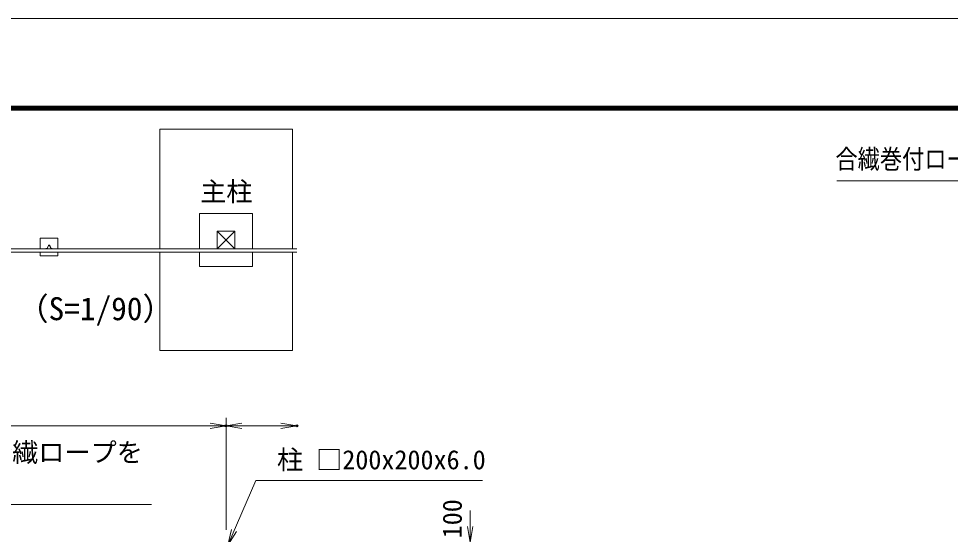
# Model space of a CAD drawing. Units: millimetres at full size; details may follow other scales. Extents: x -18900 to 18900, y -13365 to 13365.
# Drawn here: x -4320 to 6210, y 7536 to 13365 of the extents above; entities that cross this region are included whole.
import ezdxf
from ezdxf.enums import TextEntityAlignment as Align

# ---------------------------------------------------------------- set-up
doc = ezdxf.new("R2010")
doc.units = ezdxf.units.MM
doc.header["$LTSCALE"] = 50
doc.header["$PDMODE"] = 32
doc.header["$PDSIZE"] = 25
for name, color, linetype, lineweight in [('0-0_D-STR-TXT', 7, 'Continuous', 13), ('0-1_D-STR1', 1, 'Continuous', 18), ('0-4_D-STR4', 7, 'Continuous', 18), ('0-7_D-STR-DIM', 7, 'Continuous', 13), ('0-8_0', 7, 'Continuous', 18), ('0-A_D-TTL-TXT', 7, 'Continuous', 13), ('0-C_D-TTL', 7, 'Continuous', 18)]:
    doc.layers.add(name, color=color, linetype=linetype, lineweight=lineweight)
doc.layers.add('0-9_Defpoints', color=253, linetype='Continuous')
doc.styles.add('ＭＳ ゴシック', font='')
doc.styles.get('ＭＳ ゴシック').set_extended_font_data('MS Gothic')

# ---------------------------------------------------------------- blocks, each defined once
blk = doc.blocks.new('_Open')
at = {"layer": '0-8_0'}
blk.add_line((-50, 8.33), (0, 0), dxfattribs=at)
blk.add_lwpolyline([(-50, -8.33), (0, 0), (-50, 0)], dxfattribs=at)

msp = doc.modelspace()

# ---------------------------------------------------------------- linework, layer by layer
at = {"layer": '0-0_D-STR-TXT'}
for points in [[(4928.11, 11533.01), (6946.99, 11533.01), (7051.37, 10911.66)], [(921.55, 8145.34), (-1638.7, 8145.34), (-1955.98, 7416.17)], [(-2819.6, 7875.65), (-9421.86, 7875.65), (-9646.77, 7348.02)]]:
    msp.add_lwpolyline(points, dxfattribs=at)
at = {"layer": '0-1_D-STR1'}
for p, q in [((-2075.58, 10963.98), (-1875.58, 10763.98)), ((-1875.58, 10963.98), (-2075.58, 10763.98)), ((-14075.58, 10763.98), (-1175.58, 10763.98)), ((-4012.08, 10765.98), (-4012.08, 10763.98)), ((-3996.06, 10763.98), (-4012.08, 10763.98)), ((-4000.33, 10767.48), (-4010.58, 10767.48)), ((-3970.01, 10803.98), (-3981.15, 10803.98)), ((-3971.51, 10799.48), (-3979.31, 10799.48)), ((-3955.11, 10763.98), (-3939.08, 10763.98)), ((-3950.84, 10767.48), (-3940.58, 10767.48)), ((-3939.08, 10765.98), (-3939.08, 10763.98)), ((-3939.08, 10765.98), (-3939.08, 10763.98)), ((-14075.58, 10723.98), (-1175.58, 10723.98))]:
    msp.add_line(p, q, dxfattribs=at)
msp.add_lwpolyline([(-2075.58, 10963.98), (-2075.58, 10763.98), (-1875.58, 10763.98), (-1875.58, 10963.98)], close=True, dxfattribs=at)
for centre, radius, start, end in [((-4010.58, 10765.98), 1.5, 90, 180), ((-4000.33, 10771.48), 4, 270, 348.8028), ((-3907.63, 10753.13), 90.5, 146.67148, 168.8028), ((-3996.06, 10766.48), 2.5, 270, 351.15527), ((-3910.58, 10753.18), 84, 147.4916, 171.15527), ((-3981.15, 10801.48), 2.5, 90, 146.67148), ((-3979.31, 10796.98), 2.5, 90, 147.4916), ((-3971.85, 10796.98), 2.5, 32.5084, 90), ((-3970.01, 10801.48), 2.5, 33.32852, 90), ((-4040.58, 10753.18), 84, 8.84473, 32.5084), ((-4043.54, 10753.13), 90.5, 11.1972, 33.32852), ((-3955.11, 10766.48), 2.5, 188.84473, 270), ((-3950.84, 10771.48), 4, 191.1972, 270), ((-3940.58, 10765.98), 1.5, 0, 90)]:
    msp.add_arc(centre, radius, start, end, dxfattribs=at)
at = {"layer": '0-4_D-STR4'}
for p, q in [((-2725.58, 12113.98), (-2725.58, 10763.98)), ((-1225.58, 12113.98), (-2725.58, 12113.98)), ((-1225.58, 10763.98), (-1225.58, 12113.98)), ((-2275.58, 11163.98), (-2275.58, 10763.98)), ((-1675.58, 11163.98), (-2275.58, 11163.98)), ((-1675.58, 10763.98), (-1675.58, 11163.98)), ((-4075.58, 10723.98), (-4075.58, 10683.98)), ((-2725.58, 10723.98), (-2725.58, 9613.98)), ((-2275.58, 10723.98), (-2275.58, 10563.98))]:
    msp.add_line(p, q, dxfattribs=at)
for points in [[(-3875.58, 10763.98), (-3875.58, 10883.98), (-4075.58, 10883.98), (-4075.58, 10763.98)], [(-4075.58, 10683.98), (-3875.58, 10683.98), (-3875.58, 10723.98)], [(-2725.58, 9613.98), (-1225.58, 9613.98), (-1225.58, 10723.98)], [(-2275.58, 10563.98), (-1675.58, 10563.98), (-1675.58, 10723.98)]]:
    msp.add_lwpolyline(points, dxfattribs=at)
at = {"layer": '0-7_D-STR-DIM'}
for p, q in [((-1975.58, 7587.18), (-1975.58, 8852.8)), ((-1975.58, 7587.18), (-1975.58, 8852.8)), ((-7975.58, 8762.8), (-1975.58, 8762.8)), ((-1975.58, 8762.8), (-1175.58, 8762.8)), ((783.6, 7626.18), (783.6, 7806.18))]:
    msp.add_line(p, q, dxfattribs=at)
at = {"layer": '0-9_Defpoints'}
for p in [(-1975.58, 8762.8), (-1175.58, 8762.8)]:
    msp.add_point(p, dxfattribs=at)
at = {"layer": '0-C_D-TTL', "color": 2}
msp.add_lwpolyline([(-18900, 13365), (18900, 13365), (18900, -13365), (-18900, -13365)], close=True, dxfattribs=at)
at = {"layer": '0-C_D-TTL'}
for points in [[(-17685, 12375), (17685, 12375), (17685, -12375), (-17685, -12375)], [(-17673.75, 12363.75), (17673.75, 12363.75), (17673.75, -12363.75), (-17673.75, -12363.75)], [(-17662.5, 12352.5), (17662.5, 12352.5), (17662.5, -12352.5), (-17662.5, -12352.5)], [(-17651.25, 12341.25), (17651.25, 12341.25), (17651.25, -12341.25), (-17651.25, -12341.25)], [(-17640, 12330), (17640, 12330), (17640, -12330), (-17640, -12330)]]:
    msp.add_lwpolyline(points, close=True, dxfattribs=at)

# ---------------------------------------------------------------- block references
at = {"layer": '0-0_D-STR-TXT', "xscale": 3.6, "yscale": 3.6, "rotation": 246.48485}
msp.add_blockref('_Open', (-1956.78, 7414.34), dxfattribs=at)
at = {"layer": '0-7_D-STR-DIM', "xscale": 3.6, "yscale": 3.6}
for p in [(-1975.58, 8762.8), (-1175.58, 8762.8)]:
    msp.add_blockref('_Open', p, dxfattribs=at)
for p, rotation in [((-1975.58, 8762.8), 180), ((783.6, 7446.18), 270)]:
    msp.add_blockref('_Open', p, dxfattribs=dict(at, rotation=rotation))

# ---------------------------------------------------------------- texts
at = {"layer": '0-0_D-STR-TXT', "style": 'ＭＳ ゴシック', "width": 0.85}
msp.add_text('合繊巻付ロープ', height=216.6, dxfattribs=at).set_placement((4910.98, 11605.06), align=Align.BOTTOM_LEFT)
at = {"layer": '0-0_D-STR-TXT', "style": 'ＭＳ ゴシック'}
for s, p in [('主柱', (-2267.97, 11237.62)), ('めっき鋼ヨリ線とネット端部のφ6合繊ロープを', (-9196.13, 8290.1)), ('柱 □200x200x6.0', (-1400.4, 8206.55))]:
    msp.add_text(s, height=216.6, dxfattribs=at).set_placement(p, align=Align.BOTTOM_LEFT)
at = {"layer": '0-7_D-STR-DIM', "style": 'ＭＳ ゴシック'}
msp.add_text('100', height=216.6, rotation=90, dxfattribs=at).set_placement((753.23, 7491.78), align=Align.BOTTOM_LEFT)
at = {"layer": '0-A_D-TTL-TXT', "style": 'ＭＳ ゴシック'}
msp.add_text('（S=1/90）', height=259.9, dxfattribs=at).set_placement((-4335.67, 9878.83), align=Align.BOTTOM_LEFT)

doc.saveas('drawing.dxf')
